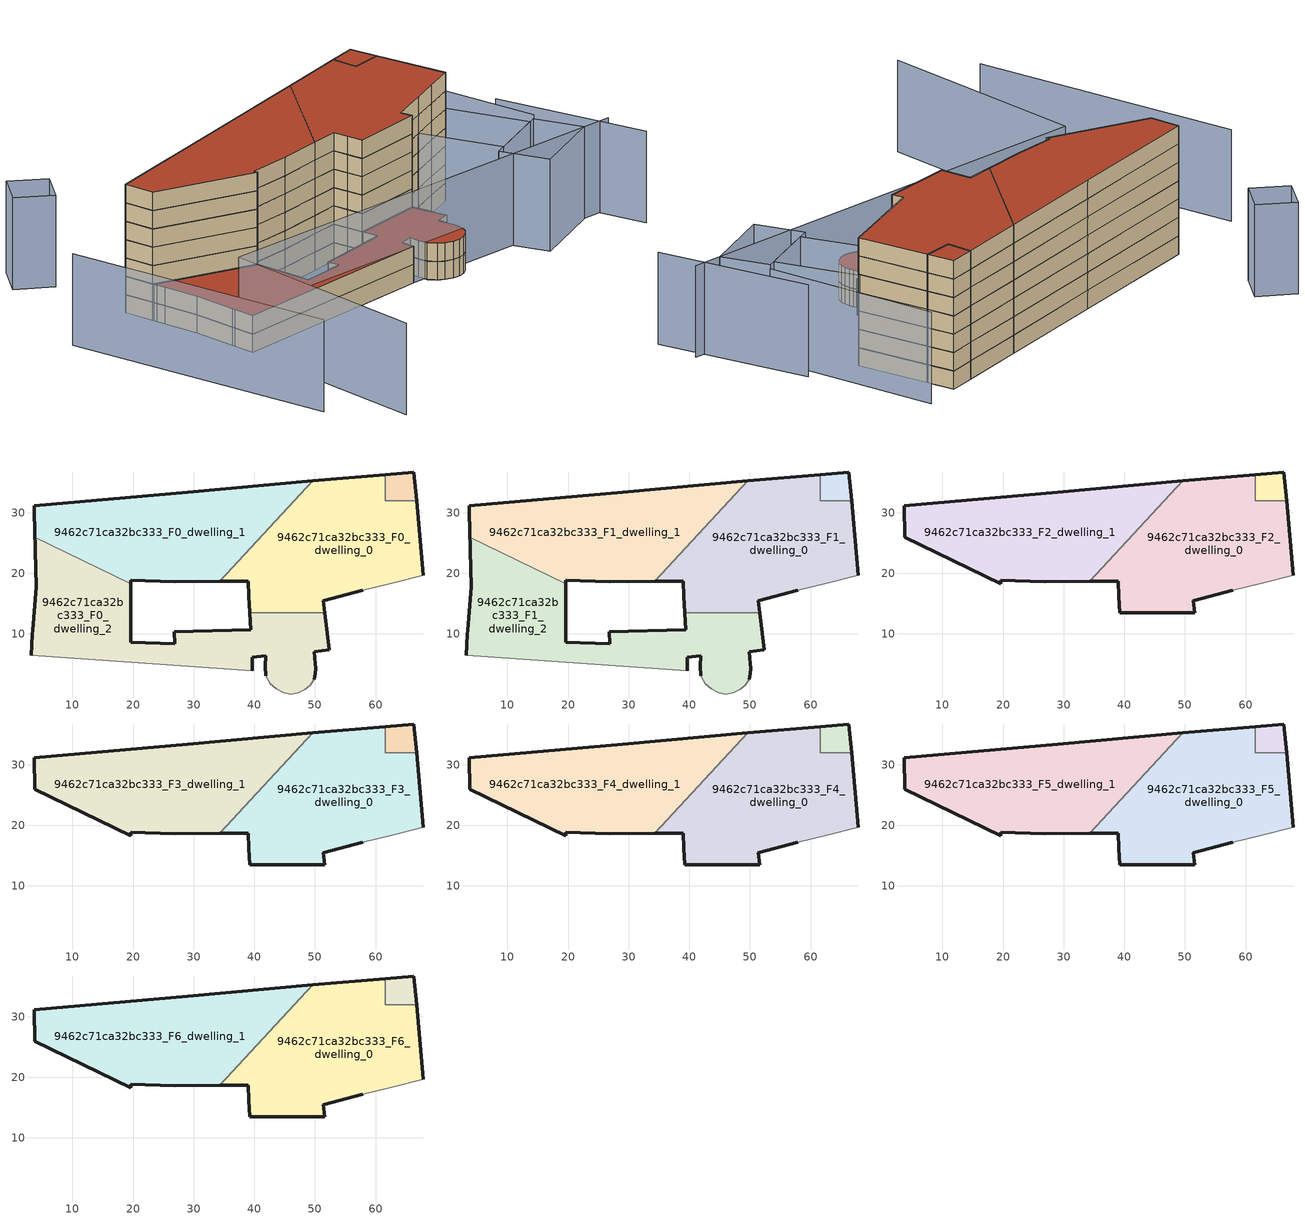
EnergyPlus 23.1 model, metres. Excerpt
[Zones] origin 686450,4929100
9462c71ca32bc333_F0_dwelling_0
 floor ground (EU_floor_Construction): 67.89,19.72 66.75,31.99 61.58,31.99 61.58,36.3 49.66,35.24 34.26,18.67 38.96,18.73 39.1,16.25 39.25,13.47 51.59,13.47 51.33,15.52 57.92,17.18 62.63,18.38 z0
 wall outside (EU_wall_Construction): 39.25,13.47 39.1,16.25 38.96,18.73 34.26,18.67 / 49.66,35.24 61.58,36.3 / 66.75,31.99 67.89,19.72 / 57.92,17.18 51.33,15.52 51.59,13.47 z0:3
 wall adiabatic (EU_wall_Construction): 67.89,19.72 62.63,18.38 57.92,17.18 z0:3
 wall to 9462c71ca32bc333_F0_dwelling_2 (EU_wall_Construction): 51.59,13.47 39.25,13.47 z0:3
 wall to 9462c71ca32bc333_F0_dwelling_1 (EU_wall_Construction): 34.26,18.67 49.66,35.24 z0:3
 wall to 9462c71ca32bc333_F0_circulation (EU_wall_Construction): 61.58,36.3 61.58,31.99 66.75,31.99 z0:3
9462c71ca32bc333_F0_dwelling_1
 floor ground (EU_floor_Construction): 34.26,18.67 49.66,35.24 28.98,33.42 3.66,31.18 3.8,25.99 19.64,18.25 19.65,18.87 26.86,18.58 z0
 wall outside (EU_wall_Construction): 34.26,18.67 26.86,18.58 19.65,18.87 19.64,18.25 / 3.8,25.99 3.66,31.18 28.98,33.42 49.66,35.24 z0:3
 wall to 9462c71ca32bc333_F0_dwelling_2 (EU_wall_Construction): 19.64,18.25 3.8,25.99 z0:3
9462c71ca32bc333_F0_dwelling_2
 floor ground (EU_floor_Construction): 49.23,1.58 49.85,2.57 50.01,3.42 50.16,4.38 50.08,5.11 49.86,7.11 52.36,7.38 52.01,10.16 51.59,13.47 39.25,13.47 39.41,10.7 26.77,10.37 26.84,8.4 19.59,8.61 19.64,18.25 3.8,25.99 3.82,25.14 3.86,23.78 4.02,17.77 3.45,10.59 3.4,9.98 3.17,6.45 39.63,3.91 39.66,6.18 41.89,6.39 41.76,4.64 41.88,3.11 42.66,1.75 43.6,0.98 44.87,0.34 46.04,0.1 47.2,0.29 48.37,0.85 z0
 wall outside (EU_wall_Construction): 41.88,3.11 41.76,4.64 41.89,6.39 39.66,6.18 39.63,3.91 / 3.17,6.45 3.4,9.98 3.45,10.59 4.02,17.77 3.86,23.78 3.82,25.14 3.8,25.99 / 19.64,18.25 19.59,8.61 26.84,8.4 26.77,10.37 39.41,10.7 39.25,13.47 / 51.59,13.47 52.01,10.16 52.36,7.38 49.86,7.11 50.08,5.11 50.16,4.38 50.01,3.42 49.85,2.57 z0:3
 wall adiabatic (EU_wall_Construction): 49.85,2.57 49.23,1.58 48.37,0.85 47.2,0.29 46.04,0.1 44.87,0.34 43.6,0.98 42.66,1.75 41.88,3.11 / 39.63,3.91 3.17,6.45 z0:3
9462c71ca32bc333_F0_circulation
 floor ground (EU_floor_Construction): 66.75,31.99 66.31,36.72 61.58,36.3 61.58,31.99 z0
 wall outside (EU_wall_Construction): 61.58,36.3 66.31,36.72 66.75,31.99 z0:3
9462c71ca32bc333_F1_dwelling_0
 floor to 9462c71ca32bc333_F0_dwelling_0 (EU_floor_Construction): 67.89,19.72 66.75,31.99 61.58,31.99 61.58,36.3 49.66,35.24 34.26,18.67 38.96,18.73 39.1,16.25 39.25,13.47 51.59,13.47 51.33,15.52 57.92,17.18 62.63,18.38 z3
 wall outside (EU_wall_Construction): 39.25,13.47 39.1,16.25 38.96,18.73 34.26,18.67 / 49.66,35.24 61.58,36.3 / 66.75,31.99 67.89,19.72 / 57.92,17.18 51.33,15.52 51.59,13.47 z3:6
 wall adiabatic (EU_wall_Construction): 67.89,19.72 62.63,18.38 57.92,17.18 z3:6
 wall to 9462c71ca32bc333_F1_dwelling_2 (EU_wall_Construction): 51.59,13.47 39.25,13.47 z3:6
 wall to 9462c71ca32bc333_F1_dwelling_1 (EU_wall_Construction): 34.26,18.67 49.66,35.24 z3:6
 wall to 9462c71ca32bc333_F1_circulation (EU_wall_Construction): 61.58,36.3 61.58,31.99 66.75,31.99 z3:6
9462c71ca32bc333_F1_dwelling_1
 floor to 9462c71ca32bc333_F0_dwelling_1 (EU_floor_Construction): 34.26,18.67 49.66,35.24 28.98,33.42 3.66,31.18 3.8,25.99 19.64,18.25 19.65,18.87 26.86,18.58 z3
 wall outside (EU_wall_Construction): 34.26,18.67 26.86,18.58 19.65,18.87 19.64,18.25 / 3.8,25.99 3.66,31.18 28.98,33.42 49.66,35.24 z3:6
 wall to 9462c71ca32bc333_F1_dwelling_2 (EU_wall_Construction): 19.64,18.25 3.8,25.99 z3:6
9462c71ca32bc333_F1_dwelling_2
 floor to 9462c71ca32bc333_F0_dwelling_2 (EU_floor_Construction): 49.23,1.58 49.85,2.57 50.01,3.42 50.16,4.38 50.08,5.11 49.86,7.11 52.36,7.38 52.01,10.16 51.59,13.47 39.25,13.47 39.41,10.7 26.77,10.37 26.84,8.4 19.59,8.61 19.64,18.25 3.8,25.99 3.82,25.14 3.86,23.78 4.02,17.77 3.45,10.59 3.4,9.98 3.17,6.45 39.63,3.91 39.66,6.18 41.89,6.39 41.76,4.64 41.88,3.11 42.66,1.75 43.6,0.98 44.87,0.34 46.04,0.1 47.2,0.29 48.37,0.85 z3
 wall outside (EU_wall_Construction): 41.88,3.11 41.76,4.64 41.89,6.39 39.66,6.18 39.63,3.91 / 3.17,6.45 3.4,9.98 3.45,10.59 4.02,17.77 3.86,23.78 3.82,25.14 3.8,25.99 / 19.64,18.25 19.59,8.61 26.84,8.4 26.77,10.37 39.41,10.7 39.25,13.47 / 51.59,13.47 52.01,10.16 52.36,7.38 49.86,7.11 50.08,5.11 50.16,4.38 50.01,3.42 49.85,2.57 z3:6
 wall adiabatic (EU_wall_Construction): 49.85,2.57 49.23,1.58 48.37,0.85 47.2,0.29 46.04,0.1 44.87,0.34 43.6,0.98 42.66,1.75 41.88,3.11 / 39.63,3.91 3.17,6.45 z3:6
 roof outside (EU_roof_Construction): 51.59,13.47 52.01,10.16 52.36,7.38 49.86,7.11 50.08,5.11 50.16,4.38 50.01,3.42 49.85,2.57 49.23,1.58 48.37,0.85 47.2,0.29 46.04,0.1 44.87,0.34 43.6,0.98 42.66,1.75 41.88,3.11 41.76,4.64 41.89,6.39 39.66,6.18 39.63,3.91 3.17,6.45 3.4,9.98 3.45,10.59 4.02,17.77 3.86,23.78 3.82,25.14 3.8,25.99 19.64,18.25 19.59,8.61 26.84,8.4 26.77,10.37 39.41,10.7 39.25,13.47 z6
9462c71ca32bc333_F1_circulation
 floor to 9462c71ca32bc333_F0_circulation (EU_floor_Construction): 66.75,31.99 66.31,36.72 61.58,36.3 61.58,31.99 z3
 wall outside (EU_wall_Construction): 61.58,36.3 66.31,36.72 66.75,31.99 z3:6
9462c71ca32bc333_F2_dwelling_0
 floor to 9462c71ca32bc333_F1_dwelling_0 (EU_floor_Construction): 67.89,19.72 66.75,31.99 61.58,31.99 61.58,36.3 49.66,35.24 34.26,18.67 38.96,18.73 39.1,16.25 39.25,13.47 51.59,13.47 51.33,15.52 57.92,17.18 62.63,18.38 z6
 wall outside (EU_wall_Construction): 49.66,35.24 61.58,36.3 / 66.75,31.99 67.89,19.72 / 57.92,17.18 51.33,15.52 51.59,13.47 39.25,13.47 39.1,16.25 38.96,18.73 34.26,18.67 z6:9
 wall adiabatic (EU_wall_Construction): 67.89,19.72 62.63,18.38 57.92,17.18 z6:9
 wall to 9462c71ca32bc333_F2_dwelling_1 (EU_wall_Construction): 34.26,18.67 49.66,35.24 z6:9
 wall to 9462c71ca32bc333_F2_circulation (EU_wall_Construction): 61.58,36.3 61.58,31.99 66.75,31.99 z6:9
9462c71ca32bc333_F2_dwelling_1
 floor to 9462c71ca32bc333_F1_dwelling_1 (EU_floor_Construction): 34.26,18.67 49.66,35.24 28.98,33.42 3.66,31.18 3.8,25.99 19.64,18.25 19.65,18.87 26.86,18.58 z6
 wall outside (EU_wall_Construction): 34.26,18.67 26.86,18.58 19.65,18.87 19.64,18.25 3.8,25.99 3.66,31.18 28.98,33.42 49.66,35.24 z6:9
9462c71ca32bc333_F2_circulation
 floor to 9462c71ca32bc333_F1_circulation (EU_floor_Construction): 66.75,31.99 66.31,36.72 61.58,36.3 61.58,31.99 z6
 wall outside (EU_wall_Construction): 61.58,36.3 66.31,36.72 66.75,31.99 z6:9
9462c71ca32bc333_F3_dwelling_0
 floor to 9462c71ca32bc333_F2_dwelling_0 (EU_floor_Construction): 67.89,19.72 66.75,31.99 61.58,31.99 61.58,36.3 49.66,35.24 34.26,18.67 38.96,18.73 39.1,16.25 39.25,13.47 51.59,13.47 51.33,15.52 57.92,17.18 62.63,18.38 z9
 wall outside (EU_wall_Construction): 49.66,35.24 61.58,36.3 / 66.75,31.99 67.89,19.72 / 57.92,17.18 51.33,15.52 51.59,13.47 39.25,13.47 39.1,16.25 38.96,18.73 34.26,18.67 z9:12
 wall adiabatic (EU_wall_Construction): 67.89,19.72 62.63,18.38 57.92,17.18 z9:12
 wall to 9462c71ca32bc333_F3_dwelling_1 (EU_wall_Construction): 34.26,18.67 49.66,35.24 z9:12
 wall to 9462c71ca32bc333_F3_circulation (EU_wall_Construction): 61.58,36.3 61.58,31.99 66.75,31.99 z9:12
9462c71ca32bc333_F3_dwelling_1
 floor to 9462c71ca32bc333_F2_dwelling_1 (EU_floor_Construction): 34.26,18.67 49.66,35.24 28.98,33.42 3.66,31.18 3.8,25.99 19.64,18.25 19.65,18.87 26.86,18.58 z9
 wall outside (EU_wall_Construction): 34.26,18.67 26.86,18.58 19.65,18.87 19.64,18.25 3.8,25.99 3.66,31.18 28.98,33.42 49.66,35.24 z9:12
9462c71ca32bc333_F3_circulation
 floor to 9462c71ca32bc333_F2_circulation (EU_floor_Construction): 66.75,31.99 66.31,36.72 61.58,36.3 61.58,31.99 z9
 wall outside (EU_wall_Construction): 61.58,36.3 66.31,36.72 66.75,31.99 z9:12
9462c71ca32bc333_F4_dwelling_0
 floor to 9462c71ca32bc333_F3_dwelling_0 (EU_floor_Construction): 67.89,19.72 66.75,31.99 61.58,31.99 61.58,36.3 49.66,35.24 34.26,18.67 38.96,18.73 39.1,16.25 39.25,13.47 51.59,13.47 51.33,15.52 57.92,17.18 62.63,18.38 z12
 wall outside (EU_wall_Construction): 49.66,35.24 61.58,36.3 / 66.75,31.99 67.89,19.72 / 57.92,17.18 51.33,15.52 51.59,13.47 39.25,13.47 39.1,16.25 38.96,18.73 34.26,18.67 z12:15
 wall adiabatic (EU_wall_Construction): 67.89,19.72 62.63,18.38 57.92,17.18 z12:15
 wall to 9462c71ca32bc333_F4_dwelling_1 (EU_wall_Construction): 34.26,18.67 49.66,35.24 z12:15
 wall to 9462c71ca32bc333_F4_circulation (EU_wall_Construction): 61.58,36.3 61.58,31.99 66.75,31.99 z12:15
9462c71ca32bc333_F4_dwelling_1
 floor to 9462c71ca32bc333_F3_dwelling_1 (EU_floor_Construction): 34.26,18.67 49.66,35.24 28.98,33.42 3.66,31.18 3.8,25.99 19.64,18.25 19.65,18.87 26.86,18.58 z12
 wall outside (EU_wall_Construction): 34.26,18.67 26.86,18.58 19.65,18.87 19.64,18.25 3.8,25.99 3.66,31.18 28.98,33.42 49.66,35.24 z12:15
9462c71ca32bc333_F4_circulation
 floor to 9462c71ca32bc333_F3_circulation (EU_floor_Construction): 66.75,31.99 66.31,36.72 61.58,36.3 61.58,31.99 z12
 wall outside (EU_wall_Construction): 61.58,36.3 66.31,36.72 66.75,31.99 z12:15
9462c71ca32bc333_F5_dwelling_0
 floor to 9462c71ca32bc333_F4_dwelling_0 (EU_floor_Construction): 67.89,19.72 66.75,31.99 61.58,31.99 61.58,36.3 49.66,35.24 34.26,18.67 38.96,18.73 39.1,16.25 39.25,13.47 51.59,13.47 51.33,15.52 57.92,17.18 62.63,18.38 z15
 wall outside (EU_wall_Construction): 49.66,35.24 61.58,36.3 / 66.75,31.99 67.89,19.72 / 57.92,17.18 51.33,15.52 51.59,13.47 39.25,13.47 39.1,16.25 38.96,18.73 34.26,18.67 z15:18
 wall adiabatic (EU_wall_Construction): 67.89,19.72 62.63,18.38 57.92,17.18 z15:18
 wall to 9462c71ca32bc333_F5_dwelling_1 (EU_wall_Construction): 34.26,18.67 49.66,35.24 z15:18
 wall to 9462c71ca32bc333_F5_circulation (EU_wall_Construction): 61.58,36.3 61.58,31.99 66.75,31.99 z15:18
9462c71ca32bc333_F5_dwelling_1
 floor to 9462c71ca32bc333_F4_dwelling_1 (EU_floor_Construction): 34.26,18.67 49.66,35.24 28.98,33.42 3.66,31.18 3.8,25.99 19.64,18.25 19.65,18.87 26.86,18.58 z15
 wall outside (EU_wall_Construction): 34.26,18.67 26.86,18.58 19.65,18.87 19.64,18.25 3.8,25.99 3.66,31.18 28.98,33.42 49.66,35.24 z15:18
9462c71ca32bc333_F5_circulation
 floor to 9462c71ca32bc333_F4_circulation (EU_floor_Construction): 66.75,31.99 66.31,36.72 61.58,36.3 61.58,31.99 z15
 wall outside (EU_wall_Construction): 61.58,36.3 66.31,36.72 66.75,31.99 z15:18
9462c71ca32bc333_F6_dwelling_0
 floor to 9462c71ca32bc333_F5_dwelling_0 (EU_floor_Construction): 67.89,19.72 66.75,31.99 61.58,31.99 61.58,36.3 49.66,35.24 34.26,18.67 38.96,18.73 39.1,16.25 39.25,13.47 51.59,13.47 51.33,15.52 57.92,17.18 62.63,18.38 z18
 wall outside (EU_wall_Construction): 49.66,35.24 61.58,36.3 / 66.75,31.99 67.89,19.72 / 57.92,17.18 51.33,15.52 51.59,13.47 39.25,13.47 39.1,16.25 38.96,18.73 34.26,18.67 z18:21
 wall adiabatic (EU_wall_Construction): 67.89,19.72 62.63,18.38 57.92,17.18 z18:21
 wall to 9462c71ca32bc333_F6_dwelling_1 (EU_wall_Construction): 34.26,18.67 49.66,35.24 z18:21
 wall to 9462c71ca32bc333_F6_circulation (EU_wall_Construction): 61.58,36.3 61.58,31.99 66.75,31.99 z18:21
 roof outside (EU_roof_Construction): 66.75,31.99 67.89,19.72 62.63,18.38 57.92,17.18 51.33,15.52 51.59,13.47 39.25,13.47 39.1,16.25 38.96,18.73 34.26,18.67 49.66,35.24 61.58,36.3 61.58,31.99 z21
9462c71ca32bc333_F6_dwelling_1
 floor to 9462c71ca32bc333_F5_dwelling_1 (EU_floor_Construction): 34.26,18.67 49.66,35.24 28.98,33.42 3.66,31.18 3.8,25.99 19.64,18.25 19.65,18.87 26.86,18.58 z18
 wall outside (EU_wall_Construction): 34.26,18.67 26.86,18.58 19.65,18.87 19.64,18.25 3.8,25.99 3.66,31.18 28.98,33.42 49.66,35.24 z18:21
 roof outside (EU_roof_Construction): 49.66,35.24 34.26,18.67 26.86,18.58 19.65,18.87 19.64,18.25 3.8,25.99 3.66,31.18 28.98,33.42 z21
9462c71ca32bc333_F6_circulation
 floor to 9462c71ca32bc333_F5_circulation (EU_floor_Construction): 66.75,31.99 66.31,36.72 61.58,36.3 61.58,31.99 z18
 wall outside (EU_wall_Construction): 61.58,36.3 66.31,36.72 66.75,31.99 z18:21
 roof outside (EU_roof_Construction): 66.31,36.72 66.75,31.99 61.58,31.99 61.58,36.3 z21
shading: -1.92,-26.78 3.03,8.97 / 3.03,8.97 80.24,-1.71 / -11.22,29.62 -8.51,-16.12 / 74.26,7.89 72.82,37.46 / 79.59,-9.41 75.79,16.26 / 59.78,3.3 72.96,6.99 / 72.96,6.99 75.21,-1.02 / 75.21,-1.02 62.02,-4.71 / 62.02,-4.71 59.78,3.3 / 71.88,6.66 61.58,3.79 / 61.58,3.79 57.85,17.16 / 57.85,17.16 68.15,20.03 / 68.15,20.03 71.88,6.66 / 0.52,50.15 5.01,54.94 / 5.01,54.94 9.81,50.43 / 9.81,50.43 5.32,45.65 / 5.32,45.65 0.52,50.15 z0:15
[Building]
EU S2 Campaign: North Axis=0; Terrain=City; Solar Distribution=FullExterior
[Site:Location]
Bologna: Latitude=44.5; Longitude=11.25; Time Zone=1; Elevation=37
[SizingPeriod:WeatherFileDays]
AnnualSizingPeriod: Begin Month=1; Begin Day of Month=1; End Month=12; End Day of Month=31; Day of Week for Start Day=Monday; Use Weather File Daylight Saving Period=No; Use Weather File Rain and Snow Indicators=No
[MATERIAL]
EU_InternalMass_Material: Roughness=MediumRough; Thickness=0.1; Conductivity=1; Density=1800; Specific Heat=900; Thermal Absorptance=0.9; Solar Absorptance=0.7; Visible Absorptance=0.7
[MATERIAL:NOMASS] Roughness=MediumRough; Thermal Absorptance=0.9; Solar Absorptance=0.7; Visible Absorptance=0.7
Name | Thermal Resistance
EU_wall_NoMass | 0.905828
EU_roof_NoMass | 0.37593
EU_floor_NoMass | 0.67114
[CONSTRUCTION]
EU_wall_Construction: EU_wall_NoMass
EU_roof_Construction: EU_roof_NoMass
EU_floor_Construction: EU_floor_NoMass
EU_InternalMass_Construction: EU_InternalMass_Material
[ZONE] Type=1; Multiplier=1; Ceiling Height=autocalculate; Floor Area=autocalculate; Part of Total Floor Area=Yes
Name | Volume
9462c71ca32bc333_F0_dwelling_0; 9462c71ca32bc333_F1_dwelling_0; 9462c71ca32bc333_F2_dwelling_0; 9462c71ca32bc333_F3_dwelling_0; 9462c71ca32bc333_F4_dwelling_0; 9462c71ca32bc333_F5_dwelling_0; 9462c71ca32bc333_F6_dwelling_0 | 1468.86
9462c71ca32bc333_F0_dwelling_1; 9462c71ca32bc333_F1_dwelling_1; 9462c71ca32bc333_F2_dwelling_1; 9462c71ca32bc333_F3_dwelling_1; 9462c71ca32bc333_F4_dwelling_1; 9462c71ca32bc333_F5_dwelling_1; 9462c71ca32bc333_F6_dwelling_1 | 1455.8
9462c71ca32bc333_F0_dwelling_2; 9462c71ca32bc333_F1_dwelling_2 | 1482.67
9462c71ca32bc333_F0_circulation | 67.2664
9462c71ca32bc333_F1_circulation; 9462c71ca32bc333_F2_circulation; 9462c71ca32bc333_F3_circulation; 9462c71ca32bc333_F4_circulation; 9462c71ca32bc333_F5_circulation; 9462c71ca32bc333_F6_circulation | 67.2671
[INTERNALMASS] Construction=EU_InternalMass_Construction
Name | Zone or ZoneList | Surface Area
9462c71ca32bc333_F0_dwelling_0_EU_InternalMass | 9462c71ca32bc333_F0_dwelling_0 | 489.622
9462c71ca32bc333_F0_dwelling_1_EU_InternalMass | 9462c71ca32bc333_F0_dwelling_1 | 485.273
9462c71ca32bc333_F0_dwelling_2_EU_InternalMass | 9462c71ca32bc333_F0_dwelling_2 | 494.226
9462c71ca32bc333_F1_dwelling_0_EU_InternalMass | 9462c71ca32bc333_F1_dwelling_0 | 489.622
9462c71ca32bc333_F1_dwelling_1_EU_InternalMass | 9462c71ca32bc333_F1_dwelling_1 | 485.273
9462c71ca32bc333_F1_dwelling_2_EU_InternalMass | 9462c71ca32bc333_F1_dwelling_2 | 494.226
9462c71ca32bc333_F2_dwelling_0_EU_InternalMass | 9462c71ca32bc333_F2_dwelling_0 | 678.326
9462c71ca32bc333_F2_dwelling_1_EU_InternalMass | 9462c71ca32bc333_F2_dwelling_1 | 678.326
9462c71ca32bc333_F3_dwelling_0_EU_InternalMass | 9462c71ca32bc333_F3_dwelling_0 | 678.326
9462c71ca32bc333_F3_dwelling_1_EU_InternalMass | 9462c71ca32bc333_F3_dwelling_1 | 678.326
9462c71ca32bc333_F4_dwelling_0_EU_InternalMass | 9462c71ca32bc333_F4_dwelling_0 | 678.326
9462c71ca32bc333_F4_dwelling_1_EU_InternalMass | 9462c71ca32bc333_F4_dwelling_1 | 678.326
9462c71ca32bc333_F5_dwelling_0_EU_InternalMass | 9462c71ca32bc333_F5_dwelling_0 | 678.326
9462c71ca32bc333_F5_dwelling_1_EU_InternalMass | 9462c71ca32bc333_F5_dwelling_1 | 678.326
9462c71ca32bc333_F6_dwelling_0_EU_InternalMass | 9462c71ca32bc333_F6_dwelling_0 | 678.326
9462c71ca32bc333_F6_dwelling_1_EU_InternalMass | 9462c71ca32bc333_F6_dwelling_1 | 678.326
[OTHEREQUIPMENT] Fuel Type=Electricity; Design Level Calculation Method=Watts/Area; Power per Zone Floor Area=1; Fraction Latent=0; Fraction Radiant=0; Fraction Lost=0; Carbon Dioxide Generation Rate=0; EndUse Subcategory=EU_Step8_InternalGains
Name | Zone or ZoneList or Space or SpaceList | Schedule
EU_Step8_InternalGain_9462c71ca32bc333_F0_dwelling_0_f000 | 9462c71ca32bc333_F0_dwelling_0 | EU_Step8_GainSchedule_9462c71ca32bc333_F0_dwelling_0_f000
EU_Step8_InternalGain_9462c71ca32bc333_F0_dwelling_1_f000 | 9462c71ca32bc333_F0_dwelling_1 | EU_Step8_GainSchedule_9462c71ca32bc333_F0_dwelling_1_f000
EU_Step8_InternalGain_9462c71ca32bc333_F0_dwelling_2_f000 | 9462c71ca32bc333_F0_dwelling_2 | EU_Step8_GainSchedule_9462c71ca32bc333_F0_dwelling_2_f000
EU_Step8_InternalGain_9462c71ca32bc333_F1_dwelling_0_f000 | 9462c71ca32bc333_F1_dwelling_0 | EU_Step8_GainSchedule_9462c71ca32bc333_F1_dwelling_0_f000
EU_Step8_InternalGain_9462c71ca32bc333_F1_dwelling_1_f000 | 9462c71ca32bc333_F1_dwelling_1 | EU_Step8_GainSchedule_9462c71ca32bc333_F1_dwelling_1_f000
EU_Step8_InternalGain_9462c71ca32bc333_F1_dwelling_2_f000 | 9462c71ca32bc333_F1_dwelling_2 | EU_Step8_GainSchedule_9462c71ca32bc333_F1_dwelling_2_f000
EU_Step8_InternalGain_9462c71ca32bc333_F2_dwelling_0_f000 | 9462c71ca32bc333_F2_dwelling_0 | EU_Step8_GainSchedule_9462c71ca32bc333_F2_dwelling_0_f000
EU_Step8_InternalGain_9462c71ca32bc333_F2_dwelling_1_f000 | 9462c71ca32bc333_F2_dwelling_1 | EU_Step8_GainSchedule_9462c71ca32bc333_F2_dwelling_1_f000
EU_Step8_InternalGain_9462c71ca32bc333_F3_dwelling_0_f000 | 9462c71ca32bc333_F3_dwelling_0 | EU_Step8_GainSchedule_9462c71ca32bc333_F3_dwelling_0_f000
EU_Step8_InternalGain_9462c71ca32bc333_F3_dwelling_1_f000 | 9462c71ca32bc333_F3_dwelling_1 | EU_Step8_GainSchedule_9462c71ca32bc333_F3_dwelling_1_f000
EU_Step8_InternalGain_9462c71ca32bc333_F4_dwelling_0_f000 | 9462c71ca32bc333_F4_dwelling_0 | EU_Step8_GainSchedule_9462c71ca32bc333_F4_dwelling_0_f000
EU_Step8_InternalGain_9462c71ca32bc333_F4_dwelling_1_f000 | 9462c71ca32bc333_F4_dwelling_1 | EU_Step8_GainSchedule_9462c71ca32bc333_F4_dwelling_1_f000
EU_Step8_InternalGain_9462c71ca32bc333_F5_dwelling_0_f000 | 9462c71ca32bc333_F5_dwelling_0 | EU_Step8_GainSchedule_9462c71ca32bc333_F5_dwelling_0_f000
EU_Step8_InternalGain_9462c71ca32bc333_F5_dwelling_1_f000 | 9462c71ca32bc333_F5_dwelling_1 | EU_Step8_GainSchedule_9462c71ca32bc333_F5_dwelling_1_f000
EU_Step8_InternalGain_9462c71ca32bc333_F6_dwelling_0_f000 | 9462c71ca32bc333_F6_dwelling_0 | EU_Step8_GainSchedule_9462c71ca32bc333_F6_dwelling_0_f000
EU_Step8_InternalGain_9462c71ca32bc333_F6_dwelling_1_f000 | 9462c71ca32bc333_F6_dwelling_1 | EU_Step8_GainSchedule_9462c71ca32bc333_F6_dwelling_1_f000
[ZONEINFILTRATION:DESIGNFLOWRATE] Schedule=EU_AlwaysOn; Design Flow Rate Calculation Method=Flow/Area; Flow Rate per Floor Area=0.0005; Constant Term Coefficient=1; Temperature Term Coefficient=0; Velocity Term Coefficient=0; Velocity Squared Term Coefficient=0
Name | Zone or ZoneList or Space or SpaceList
EU_Circulation_Infiltration_9462c71ca32bc333_F0_circulation | 9462c71ca32bc333_F0_circulation
EU_Circulation_Infiltration_9462c71ca32bc333_F1_circulation | 9462c71ca32bc333_F1_circulation
EU_Circulation_Infiltration_9462c71ca32bc333_F2_circulation | 9462c71ca32bc333_F2_circulation
EU_Circulation_Infiltration_9462c71ca32bc333_F3_circulation | 9462c71ca32bc333_F3_circulation
EU_Circulation_Infiltration_9462c71ca32bc333_F4_circulation | 9462c71ca32bc333_F4_circulation
EU_Circulation_Infiltration_9462c71ca32bc333_F5_circulation | 9462c71ca32bc333_F5_circulation
EU_Circulation_Infiltration_9462c71ca32bc333_F6_circulation | 9462c71ca32bc333_F6_circulation
[ZONEVENTILATION:DESIGNFLOWRATE] Schedule=EU_AlwaysOn; Design Flow Rate Calculation Method=AirChanges/Hour; Air Changes per Hour=0.73129; Ventilation Type=Natural; Fan Pressure Rise=0; Fan Total Efficiency=1; Constant Term Coefficient=1; Temperature Term Coefficient=0; Velocity Term Coefficient=0; Velocity Squared Term Coefficient=0; Minimum Indoor Temperature=-100; Maximum Indoor Temperature=100; Delta Temperature=-100; Minimum Outdoor Temperature=-100; Maximum Outdoor Temperature=100; Maximum Wind Speed=40
Name | Zone or ZoneList or Space or SpaceList
EU_ConstantAir_9462c71ca32bc333_F0_dwelling_0 | 9462c71ca32bc333_F0_dwelling_0
EU_ConstantAir_9462c71ca32bc333_F0_dwelling_1 | 9462c71ca32bc333_F0_dwelling_1
EU_ConstantAir_9462c71ca32bc333_F0_dwelling_2 | 9462c71ca32bc333_F0_dwelling_2
EU_ConstantAir_9462c71ca32bc333_F1_dwelling_0 | 9462c71ca32bc333_F1_dwelling_0
EU_ConstantAir_9462c71ca32bc333_F1_dwelling_1 | 9462c71ca32bc333_F1_dwelling_1
EU_ConstantAir_9462c71ca32bc333_F1_dwelling_2 | 9462c71ca32bc333_F1_dwelling_2
EU_ConstantAir_9462c71ca32bc333_F2_dwelling_0 | 9462c71ca32bc333_F2_dwelling_0
EU_ConstantAir_9462c71ca32bc333_F2_dwelling_1 | 9462c71ca32bc333_F2_dwelling_1
EU_ConstantAir_9462c71ca32bc333_F3_dwelling_0 | 9462c71ca32bc333_F3_dwelling_0
EU_ConstantAir_9462c71ca32bc333_F3_dwelling_1 | 9462c71ca32bc333_F3_dwelling_1
EU_ConstantAir_9462c71ca32bc333_F4_dwelling_0 | 9462c71ca32bc333_F4_dwelling_0
EU_ConstantAir_9462c71ca32bc333_F4_dwelling_1 | 9462c71ca32bc333_F4_dwelling_1
EU_ConstantAir_9462c71ca32bc333_F5_dwelling_0 | 9462c71ca32bc333_F5_dwelling_0
EU_ConstantAir_9462c71ca32bc333_F5_dwelling_1 | 9462c71ca32bc333_F5_dwelling_1
EU_ConstantAir_9462c71ca32bc333_F6_dwelling_0 | 9462c71ca32bc333_F6_dwelling_0
EU_ConstantAir_9462c71ca32bc333_F6_dwelling_1 | 9462c71ca32bc333_F6_dwelling_1
[HVACTEMPLATE:THERMOSTAT] Constant Heating Setpoint=20; Constant Cooling Setpoint=50
EU_HeatOnly_9462c71ca32bc333_F0_dwelling_0; EU_HeatOnly_9462c71ca32bc333_F0_dwelling_1; EU_HeatOnly_9462c71ca32bc333_F0_dwelling_2; EU_HeatOnly_9462c71ca32bc333_F1_dwelling_0; EU_HeatOnly_9462c71ca32bc333_F1_dwelling_1; EU_HeatOnly_9462c71ca32bc333_F1_dwelling_2; EU_HeatOnly_9462c71ca32bc333_F2_dwelling_0; EU_HeatOnly_9462c71ca32bc333_F2_dwelling_1; EU_HeatOnly_9462c71ca32bc333_F3_dwelling_0; EU_HeatOnly_9462c71ca32bc333_F3_dwelling_1; EU_HeatOnly_9462c71ca32bc333_F4_dwelling_0; EU_HeatOnly_9462c71ca32bc333_F4_dwelling_1; EU_HeatOnly_9462c71ca32bc333_F5_dwelling_0; EU_HeatOnly_9462c71ca32bc333_F5_dwelling_1; EU_HeatOnly_9462c71ca32bc333_F6_dwelling_0; EU_HeatOnly_9462c71ca32bc333_F6_dwelling_1
[HVACTEMPLATE:ZONE:IDEALLOADSAIRSYSTEM] System Availability Schedule=EU_AlwaysOn; Maximum Heating Supply Air Temperature=50; Minimum Cooling Supply Air Temperature=13; Maximum Heating Supply Air Humidity Ratio=0.0156; Minimum Cooling Supply Air Humidity Ratio=0.0077; Heating Limit=NoLimit; Cooling Limit=NoLimit; Heating Availability Schedule=EU_AlwaysOn; Cooling Availability Schedule=EU_CoolingOff; Dehumidification Control Type=ConstantSensibleHeatRatio; Cooling Sensible Heat Ratio=0.7; Dehumidification Setpoint=60; Humidification Control Type=None; Humidification Setpoint=30; Outdoor Air Method=None; Outdoor Air Flow Rate per Person=0.00944; Outdoor Air Flow Rate per Zone Floor Area=0; Outdoor Air Flow Rate per Zone=0; Demand Controlled Ventilation Type=None; Outdoor Air Economizer Type=NoEconomizer; Heat Recovery Type=None; Sensible Heat Recovery Effectiveness=0.7; Latent Heat Recovery Effectiveness=0.65
Name | Template Thermostat
9462c71ca32bc333_F0_dwelling_0 | EU_HeatOnly_9462c71ca32bc333_F0_dwelling_0
9462c71ca32bc333_F0_dwelling_1 | EU_HeatOnly_9462c71ca32bc333_F0_dwelling_1
9462c71ca32bc333_F0_dwelling_2 | EU_HeatOnly_9462c71ca32bc333_F0_dwelling_2
9462c71ca32bc333_F1_dwelling_0 | EU_HeatOnly_9462c71ca32bc333_F1_dwelling_0
9462c71ca32bc333_F1_dwelling_1 | EU_HeatOnly_9462c71ca32bc333_F1_dwelling_1
9462c71ca32bc333_F1_dwelling_2 | EU_HeatOnly_9462c71ca32bc333_F1_dwelling_2
9462c71ca32bc333_F2_dwelling_0 | EU_HeatOnly_9462c71ca32bc333_F2_dwelling_0
9462c71ca32bc333_F2_dwelling_1 | EU_HeatOnly_9462c71ca32bc333_F2_dwelling_1
9462c71ca32bc333_F3_dwelling_0 | EU_HeatOnly_9462c71ca32bc333_F3_dwelling_0
9462c71ca32bc333_F3_dwelling_1 | EU_HeatOnly_9462c71ca32bc333_F3_dwelling_1
9462c71ca32bc333_F4_dwelling_0 | EU_HeatOnly_9462c71ca32bc333_F4_dwelling_0
9462c71ca32bc333_F4_dwelling_1 | EU_HeatOnly_9462c71ca32bc333_F4_dwelling_1
9462c71ca32bc333_F5_dwelling_0 | EU_HeatOnly_9462c71ca32bc333_F5_dwelling_0
9462c71ca32bc333_F5_dwelling_1 | EU_HeatOnly_9462c71ca32bc333_F5_dwelling_1
9462c71ca32bc333_F6_dwelling_0 | EU_HeatOnly_9462c71ca32bc333_F6_dwelling_0
9462c71ca32bc333_F6_dwelling_1 | EU_HeatOnly_9462c71ca32bc333_F6_dwelling_1
[SIZING:ZONE] Zone Cooling Design Supply Air Temperature Input Method=SupplyAirTemperature; Zone Cooling Design Supply Air Temperature=13; Zone Heating Design Supply Air Temperature Input Method=SupplyAirTemperature; Zone Heating Design Supply Air Temperature=50; Zone Cooling Design Supply Air Humidity Ratio=0.008; Zone Heating Design Supply Air Humidity Ratio=0.008; Cooling Design Air Flow Method=DesignDay; Cooling Design Air Flow Rate=0; Cooling Minimum Air Flow per Zone Floor Area=0.000762; Cooling Minimum Air Flow=0; Cooling Minimum Air Flow Fraction=0.2; Heating Design Air Flow Method=DesignDay; Heating Design Air Flow Rate=0; Heating Maximum Air Flow per Zone Floor Area=0.002032; Heating Maximum Air Flow=0.141576; Heating Maximum Air Flow Fraction=0.3; Account for Dedicated Outdoor Air System=No; Dedicated Outdoor Air System Control Strategy=NeutralSupplyAir; Dedicated Outdoor Air Low Setpoint Temperature for Design=autosize; Dedicated Outdoor Air High Setpoint Temperature for Design=autosize; Zone Load Sizing Method=Sensible Load Only No Latent Load; Zone Latent Cooling Design Supply Air Humidity Ratio Input Method=HumidityRatioDifference; Zone Cooling Design Supply Air Humidity Ratio Difference=0.005; Zone Latent Heating Design Supply Air Humidity Ratio Input Method=HumidityRatioDifference; Zone Humidification Design Supply Air Humidity Ratio Difference=0.005
9462c71ca32bc333_F0_dwelling_0; 9462c71ca32bc333_F0_dwelling_1; 9462c71ca32bc333_F0_dwelling_2; 9462c71ca32bc333_F1_dwelling_0; 9462c71ca32bc333_F1_dwelling_1; 9462c71ca32bc333_F1_dwelling_2; 9462c71ca32bc333_F2_dwelling_0; 9462c71ca32bc333_F2_dwelling_1; 9462c71ca32bc333_F3_dwelling_0; 9462c71ca32bc333_F3_dwelling_1; 9462c71ca32bc333_F4_dwelling_0; 9462c71ca32bc333_F4_dwelling_1; 9462c71ca32bc333_F5_dwelling_0; 9462c71ca32bc333_F5_dwelling_1; 9462c71ca32bc333_F6_dwelling_0; 9462c71ca32bc333_F6_dwelling_1
[SCHEDULE:CONSTANT]
Name | Hourly Value
EU_AlwaysOn | 1
EU_CoolingOff | 0
[SCHEDULE:FILE] Column Number=1; Rows to Skip at Top=0; Number of Hours of Data=8760; Column Separator=Comma; Interpolate to Timestep=No; Minutes per Item=60; Adjust Schedule for Daylight Savings=Yes
Name | File
EU_Step8_GainSchedule_9462c71ca32bc333_F0_dwelling_0_f000 | ../../schedules/9462c71ca32bc333/9462c71ca32bc333_F0_dwelling_0_f000_gain.csv
EU_Step8_GainSchedule_9462c71ca32bc333_F0_dwelling_1_f000 | ../../schedules/9462c71ca32bc333/9462c71ca32bc333_F0_dwelling_1_f000_gain.csv
EU_Step8_GainSchedule_9462c71ca32bc333_F0_dwelling_2_f000 | ../../schedules/9462c71ca32bc333/9462c71ca32bc333_F0_dwelling_2_f000_gain.csv
EU_Step8_GainSchedule_9462c71ca32bc333_F1_dwelling_0_f000 | ../../schedules/9462c71ca32bc333/9462c71ca32bc333_F1_dwelling_0_f000_gain.csv
EU_Step8_GainSchedule_9462c71ca32bc333_F1_dwelling_1_f000 | ../../schedules/9462c71ca32bc333/9462c71ca32bc333_F1_dwelling_1_f000_gain.csv
EU_Step8_GainSchedule_9462c71ca32bc333_F1_dwelling_2_f000 | ../../schedules/9462c71ca32bc333/9462c71ca32bc333_F1_dwelling_2_f000_gain.csv
EU_Step8_GainSchedule_9462c71ca32bc333_F2_dwelling_0_f000 | ../../schedules/9462c71ca32bc333/9462c71ca32bc333_F2_dwelling_0_f000_gain.csv
EU_Step8_GainSchedule_9462c71ca32bc333_F2_dwelling_1_f000 | ../../schedules/9462c71ca32bc333/9462c71ca32bc333_F2_dwelling_1_f000_gain.csv
EU_Step8_GainSchedule_9462c71ca32bc333_F3_dwelling_0_f000 | ../../schedules/9462c71ca32bc333/9462c71ca32bc333_F3_dwelling_0_f000_gain.csv
EU_Step8_GainSchedule_9462c71ca32bc333_F3_dwelling_1_f000 | ../../schedules/9462c71ca32bc333/9462c71ca32bc333_F3_dwelling_1_f000_gain.csv
EU_Step8_GainSchedule_9462c71ca32bc333_F4_dwelling_0_f000 | ../../schedules/9462c71ca32bc333/9462c71ca32bc333_F4_dwelling_0_f000_gain.csv
EU_Step8_GainSchedule_9462c71ca32bc333_F4_dwelling_1_f000 | ../../schedules/9462c71ca32bc333/9462c71ca32bc333_F4_dwelling_1_f000_gain.csv
EU_Step8_GainSchedule_9462c71ca32bc333_F5_dwelling_0_f000 | ../../schedules/9462c71ca32bc333/9462c71ca32bc333_F5_dwelling_0_f000_gain.csv
EU_Step8_GainSchedule_9462c71ca32bc333_F5_dwelling_1_f000 | ../../schedules/9462c71ca32bc333/9462c71ca32bc333_F5_dwelling_1_f000_gain.csv
EU_Step8_GainSchedule_9462c71ca32bc333_F6_dwelling_0_f000 | ../../schedules/9462c71ca32bc333/9462c71ca32bc333_F6_dwelling_0_f000_gain.csv
EU_Step8_GainSchedule_9462c71ca32bc333_F6_dwelling_1_f000 | ../../schedules/9462c71ca32bc333/9462c71ca32bc333_F6_dwelling_1_f000_gain.csv
